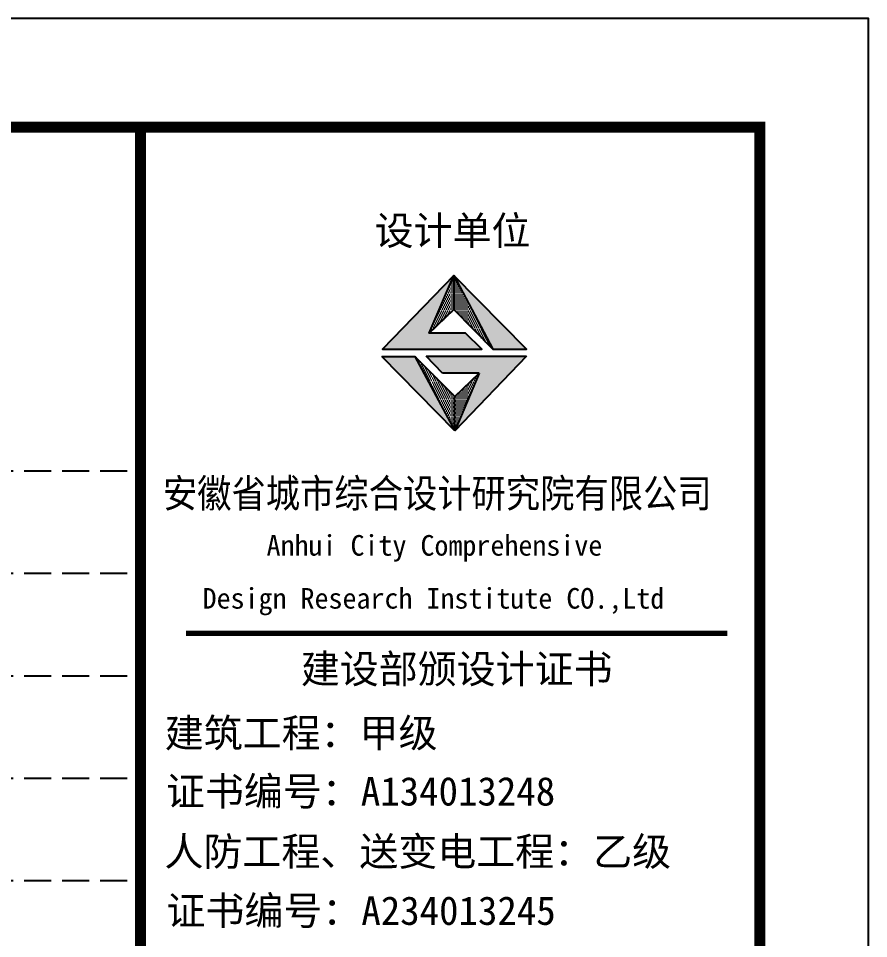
# Model space of a CAD drawing. Extents: x 185245 to 2288779, y -19957 to 815000.
# Drawn here: x 2029474 to 2037298, y 725889 to 734352 of the extents above; entities that cross this region are included whole.
import ezdxf

# ---------------------------------------------------------------- set-up
doc = ezdxf.new("R2010")
doc.units = 0
doc.header["$LTSCALE"] = 1000
doc.header["$MEASUREMENT"] = 0
doc.linetypes.add('DASH', pattern=[0.35, 0.25, -0.1])
for name, color, linetype in [('A_DE_DETAIL_3', 144, 'Continuous'), ('DOTE', 1, 'Continuous'), ('PUB_TEXT', 7, 'Continuous'), ('PUB_TITLE', 4, 'Continuous'), ('图框', 4, 'Continuous')]:
    doc.layers.add(name, color=color, linetype=linetype)
doc.styles.add('黑体', font='simhei.ttf')

msp = doc.modelspace()

# ---------------------------------------------------------------- hatches: boundary and pattern name
for points in [[(2033254.5, 731458.2), (2033482.1, 731986.2), (2032825.7, 731311.6), (2033739.7, 731311.6), (2033588, 731458.2)], [(2033840.7, 731308.8), (2034150.2, 731308.8), (2033482.1, 731986.2)]]:
    msp.add_hatch(color=1).paths.add_polyline_path(points)
at = {"layer": 'A_DE_DETAIL_3'}
for points in [[(2033121.7, 731243.7), (2032818.3, 731243.7), (2033491, 730560.4)], [(2033226.4, 731245.8), (2033375.6, 731089.2), (2033713.6, 731089.2), (2033491, 730560.4), (2034150.6, 731245.8)]]:
    msp.add_hatch(color=1, dxfattribs=at).paths.add_polyline_path(points)
at = {"layer": 'PUB_TEXT'}
h = msp.add_hatch(dxfattribs=at)
h.set_pattern_fill('DOTS', color=256, scale=300, style=0)
h.set_pattern_definition([(0, (-245880.7, 1593036.079), (9.375, 18.75000001), [0, -18.75000001])])
h.paths.add_polyline_path([(2033491, 730560.4), (2033491, 730875.4), (2033121.7, 731243.7)])
h.paths.add_polyline_path([(2033713.6, 731089.2), (2033491, 730875.4), (2033491, 730560.4)])
h.paths.add_polyline_path([(2033482.1, 731986.2), (2033482.1, 731675.7), (2033840.7, 731308.8)])
h.paths.add_polyline_path([(2033482.1, 731675.7), (2033482.1, 731986.2), (2033254.5, 731458.2)])

# ---------------------------------------------------------------- linework, layer by layer
for p, q in [((2033254.5, 731458.2, 0), (2033482.1, 731986.2, 0)), ((2033482.1, 731986.2, 0), (2033840.7, 731308.8, 0)), ((2033491, 730560.4, 0), (2032818.3, 731243.7, 0)), ((2032818.3, 731243.7, 0), (2033121.7, 731243.7, 0)), ((2032818.3, 731243.7, 0), (2033121.7, 731243.7, 0)), ((2033491, 730875.4, 0), (2033121.7, 731243.7, 0)), ((2033226.4, 731245.8, 0), (2034150.6, 731245.8, 0)), ((2033375.6, 731089.2, 0), (2033226.4, 731245.8, 0)), ((2034150.6, 731245.8, 0), (2033491, 730560.4, 0)), ((2033713.6, 731089.2, 0), (2033375.6, 731089.2, 0)), ((2033491, 730875.4, 0), (2033713.6, 731089.2, 0)), ((2033713.6, 731089.2, 0), (2033491, 730560.4, 0)), ((2033491, 730560.4, 0), (2033491, 730875.4, 0)), ((2033491, 730560.4, 0), (2033491, 730875.4, 0))]:
    msp.add_line(p, q)
at = {"elevation": 0}
for points in [[(2033588, 731458.2), (2033254.5, 731458.2), (2033482.1, 731675.7), (2033840.7, 731308.8), (2034150.2, 731308.8), (2033482.1, 731986.2), (2032825.7, 731311.6), (2033739.7, 731311.6), (2033588, 731458.2)], [(2033482.1, 731986.2), (2033482.1, 731675.7)]]:
    msp.add_lwpolyline(points, dxfattribs=at)
at = {"layer": 'A_DE_DETAIL_3', "color": 1}
for p, q in [((2033491, 730560.4, 0), (2032818.3, 731243.7, 0)), ((2033121.7, 731243.7, 0), (2033491, 730560.4, 0))]:
    msp.add_line(p, q, dxfattribs=at)
at = {"layer": 'DOTE', "color": 251, "linetype": 'DASH'}
for p, q in [((1965476.2, 730189.9, 0), (2030598, 730189.9, 0)), ((1965476.2, 729248.3, 0), (2030598, 729248.3, 0)), ((1965476.2, 728306.7, 0), (2030598, 728306.7, 0)), ((1965476.2, 727365, 0), (2030598, 727365, 0)), ((1965476.2, 726423.4, 0), (2030598, 726423.4, 0))]:
    msp.add_line(p, q, dxfattribs=at)
at = {"layer": 'PUB_TITLE', "elevation": 0}
msp.add_lwpolyline([(1962998, 692352.3), (2037298, 692352.3), (2037298, 734352.3), (1962998, 734352.3)], close=True, dxfattribs=at)
at = {"layer": 'PUB_TITLE', "const_width": 100, "elevation": 0}
msp.add_lwpolyline([(1965498, 693352.3), (2036298, 693352.3), (2036298, 733352.3), (1965498, 733352.3)], close=True, dxfattribs=at)
at = {"layer": '图框', "color": 4}
msp.add_line((2030598, 733352.3, 0), (2030598, 693352.3, 0), dxfattribs=at)
at = {"layer": '图框', "color": 4, "elevation": 0}
for points, const_width in [([(2030598, 733352.3), (2030598, 693352.3)], 98.6), ([(2031017.5, 728696.3), (2035997.5, 728696.3)], 49.8)]:
    msp.add_lwpolyline(points, dxfattribs=dict(at, const_width=const_width))
at = {"layer": '图框', "color": 4, "const_width": 98.6, "elevation": 0}
msp.add_lwpolyline([(2030598, 733352.3), (2036298, 733352.3), (2036298, 693352.3), (2030598, 693352.3)], close=True, dxfattribs=at)

# ---------------------------------------------------------------- texts
at = {"layer": '图框', "color": 4, "style": '黑体'}
for s, height, p in [('设计单位', 262.94, (2032751.9, 732269, 0)), ('Anhui City Comprehensive ', 189.24, (2031757.9, 729410.8, 0)), (' Design Research Institute CO.,Ltd', 189.24, (2031040.5, 728923.8, 0)), ('建设部颁设计证书', 262.94, (2032073, 728237.7, 0)), (' 建筑工程：甲级', 262.94, (2030641.7, 727648.4, 0)), ('证书编号：A134013248', 262.944, (2030832, 727112.6, 0)), ('人防工程、送变电工程：乙级', 262.944, (2030818.1, 726558.9, 0)), ('证书编号：A234013245', 262.944, (2030836.7, 726014.8, 0))]:
    msp.add_text(s, height=height, dxfattribs=at).set_placement(p)
at = {"layer": '图框', "color": 4, "style": '黑体', "width": 0.88}
msp.add_text('安徽省城市综合设计研究院有限公司', height=262.944, dxfattribs=at).set_placement((2030803.7, 729852.8, 0))

doc.saveas('drawing.dxf')
